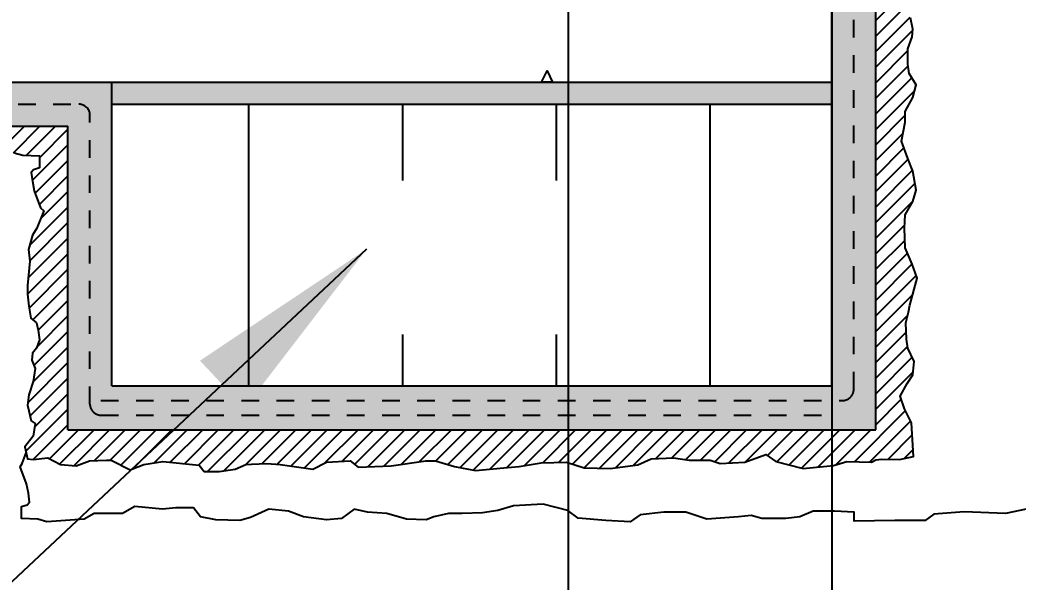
# Model space of a CAD drawing. Header units: inches. Extents: x 2880.3 to 2936.4, y 452.5 to 523.7.
# Drawn here: x 2909.87 to 2915.54, y 496.32 to 499.51 of the extents above; entities that cross this region are included whole.
import ezdxf

# ---------------------------------------------------------------- set-up
doc = ezdxf.new("R2010")
doc.units = ezdxf.units.IN
doc.header["$LTSCALE"] = 0.5
doc.header["$MEASUREMENT"] = 0
doc.linetypes.add('DASHED2', pattern=[0.375, 0.25, -0.125])
doc.layers.get('Defpoints').update_dxf_attribs({"linetype": 'CONTINUOUS'})
for name, color, linetype in [('HATCH', 12, 'CONTINUOUS'), ('LINE50', 5, 'CONTINUOUS'), ('LINE9', 9, 'CONTINUOUS'), ('TEXT', 4, 'CONTINUOUS')]:
    doc.layers.add(name, color=color, linetype=linetype)
doc.styles.add('DIM', font='romans.shx', dxfattribs={"width": 0.7})
doc.dimstyles.new('ext_12', dxfattribs={"dimscale": 12, "dimtxt": 0.09375, "dimasz": 0.09375, "dimexe": 0.09375, "dimexo": 0.0625, "dimgap": 0.0625, "dimtad": 1, "dimdec": 1, "dimzin": 3, "dimdsep": 46, "dimlunit": 4, "dimtxsty": 'DIM', "dimcen": 0.09, "dimdle": 0.09375, "dimclrt": 4, "dimadec": 0, "dimazin": 0, "dimtfac": 1, "dimtdec": 1, "dimtmove": 2, "dimatfit": 3, "dimfxl": 0, "dimfrac": 2, "dimtolj": 1, "dimtzin": 0, "dimarcsym": 0})
doc.dimstyles.new('ext_8', dxfattribs={"dimscale": 8, "dimtxt": 0.09375, "dimasz": 0.09375, "dimexe": 0.09375, "dimexo": 0.0625, "dimgap": 0.0625, "dimtad": 1, "dimdec": 1, "dimzin": 3, "dimdsep": 46, "dimlunit": 4, "dimtxsty": 'DIM', "dimcen": 0.09, "dimdle": 0.09375, "dimclrt": 4, "dimadec": 0, "dimazin": 0, "dimtfac": 1, "dimtdec": 1, "dimtmove": 2, "dimatfit": 3, "dimfxl": 0, "dimfrac": 2, "dimtolj": 1, "dimtzin": 0, "dimarcsym": 0})

# ---------------------------------------------------------------- blocks, each defined once
blk = doc.blocks.new('*D9')
at = {"layer": 'Defpoints', "color": 0}
for p in [(2912.984059147221, 505.2823111570182), (2914.484059147221, 501.5322760912917), (2914.484059147221, 494.8588251174798)]:
    blk.add_point(p, dxfattribs=at)
at = {"layer": 'TEXT', "color": 0, "lineweight": -2}
for p, q in [((2912.984059147221, 504.7823111570182), (2912.984059147221, 494.1088251174798)), ((2914.484059147221, 501.0322760912917), (2914.484059147221, 494.1088251174798)), ((2912.234059147221, 494.8588251174798), (2911.484059147221, 494.8588251174798)), ((2912.984059147221, 494.8588251174798), (2914.484059147221, 494.8588251174798)), ((2915.234059147221, 494.8588251174798), (2915.984059147221, 494.8588251174798))]:
    blk.add_line(p, q, dxfattribs=at)
at = {"layer": 'TEXT', "color": 0}
for points in [[(2912.234059147221, 494.9838251174798), (2912.234059147221, 494.7338251174798), (2912.984059147221, 494.8588251174798)], [(2915.234059147221, 494.9838251174798), (2915.234059147221, 494.7338251174798), (2914.484059147221, 494.8588251174798)]]:
    blk.add_solid(points, dxfattribs=at)
at = {"layer": 'TEXT', "color": 4, "insert": (2913.872108143726, 491.8374072341842), "char_height": 0.75, "attachment_point": 5, "style": 'DIM'}
blk.add_mtext('\\A1;1 1/2" \\P (38mm)MIN. \\PCOVER', dxfattribs=at)

msp = doc.modelspace()

# ---------------------------------------------------------------- hatches: boundary and pattern name
at = {"layer": 'HATCH'}
h = msp.add_hatch(dxfattribs=at)
h.set_pattern_fill('AR-SAND', color=256, scale=0.05)
h.set_pattern_definition([(37.50000000000001, (228.4162862229368, -0.1532518875951041), (-0.003149667905480408, 0.09634118845065794), [0, -0.07600000000000001, 0, -0.085, 0, -0.08125]), (7.499999999999999, (228.4162862229368, -0.1532518875951041), (0.08848883526338636, 0.141107303261487), [0, -0.041, 0, -0.0685, 0, -0.02625]), (327.5, (228.354786222937, -0.1532518875951041), (0.1557070930875748, 0.0002829526768482471), [0, -0.025, 0, -0.09000000000000001, 0, -0.1175]), (317.5, (228.354786222937, -0.1532518875951041), (0.1503063302286147, 0.04388377824671247), [0, -0.0125, 0, -0.059, 0, -0.0675])])
h.paths.add_polyline_path([(2914.484059147222, 499.1572423798521), (2910.388330022631, 499.1572423798522), (2910.388330022631, 499.0322423798522), (2914.484059147222, 499.0322423798521)])
h.paths.add_polyline_path([(2914.73405914722, 497.1822370910148), (2914.484059147221, 497.1822370910148), (2914.484059147221, 501.5322423798522), (2914.734059147221, 501.5322424409681)])
h.paths.add_polyline_path([(2910.38833002263, 497.4322370910147), (2914.73405914722, 497.4322370910147), (2914.73405914722, 497.1822370910109), (2910.38833002263, 497.1822370910109)])
h.paths.add_polyline_path([(2910.138330022631, 498.9072423798523), (2910.38833002263, 498.9072423798523), (2910.38833002263, 497.1822370910143), (2910.138330022631, 497.1822370910143)])
h.paths.add_polyline_path([(2891.255002420134, 499.1572423798521), (2910.388330022631, 499.1572423798522), (2910.388330022631, 498.9072423798523), (2891.255002420134, 498.9072423798522)])
h.paths.add_polyline_path([(2914.484059147221, 497.4322370910147), (2914.73405914722, 497.4322370910147), (2914.73405914722, 497.1822370910148), (2914.484059147221, 497.1822370910148)], flags=16)
h = msp.add_hatch(dxfattribs=at)
h.set_pattern_fill('ANSI31', color=256, scale=0.5)
h.set_pattern_definition([(45, (11.96596453700931, 23.3538915083476), (-0.04419417382415922, 0.04419417382415922), [])])
h.paths.add_polyline_path([(2891.255002420134, 498.7209740152526), (2891.309159998502, 498.7245729676947), (2891.391971023282, 498.7317708725828), (2891.733991698755, 498.7317708725828), (2891.795205584812, 498.7173750628086), (2891.910404986673, 498.7137761103646), (2891.982410111084, 498.7245729676941), (2892.043623997146, 498.7353845748299), (2892.148032160651, 498.7173750628086), (2892.263231562509, 498.7029792530344), (2892.396450572984, 498.7029792530344), (2892.482853789881, 498.7137761103646), (2892.580062907141, 498.7353845748299), (2892.673665170279, 498.7389835272739), (2892.778073333781, 498.7389835272739), (2892.832073511591, 498.7317708725828), (2892.914884536372, 498.7281719201388), (2892.99408870703, 498.7065782054786), (2893.094890016408, 498.7029792530344), (2893.163302948707, 498.7281719201387), (2893.246113973487, 498.74618143216), (2893.345155841829, 498.7496328865532), (2893.442350297084, 498.7136433621184), (2893.517962275624, 498.6992328025413), (2893.607972346645, 498.6992328025413), (2893.661972524455, 498.7028317549835), (2893.67997747106, 498.7028317549835), (2893.759181641718, 498.7100296598715), (2893.784385634563, 498.7244402194481), (2893.791584680804, 498.7280391718928), (2893.867181997336, 498.7280391718928), (2893.910390936788, 498.7136433621184), (2893.917589983028, 498.6920348976532), (2893.960798922482, 498.6884359452111), (2894.01479910029, 498.6920348976533), (2894.086804224706, 498.6920348976533), (2894.12279945591, 498.6956338500973), (2894.130013164158, 498.7064307074272), (2894.140804402513, 498.7136433621168), (2894.158809349123, 498.7244402194488), (2894.288421505471, 498.7244402194488), (2894.356819775763, 498.6992328025413), (2894.443222992659, 498.6992328025413), (2894.461227939265, 498.7136433621186), (2894.49003878624, 498.7280391718944), (2894.515228117074, 498.738836029223), (2894.605238188095, 498.7460339341092), (2894.666452074154, 498.7496328865532), (2894.702447305359, 498.7388360292233), (2894.727651298205, 498.735237076779), (2894.774452429775, 498.7244402194488), (2894.832059461706, 498.7244402194488), (2894.932860771087, 498.7208412670066), (2894.961671618064, 498.7280391718949), (2895.008472749626, 498.738836029223), (2895.026477696233, 498.738836029223), (2895.14528395222, 498.7280391718928), (2895.238886215355, 498.7244402194488), (2895.276978113792, 498.6992033029315), (2895.395799031785, 498.7028022553737), (2895.475003202442, 498.724410719839), (2895.564998611454, 498.724410719839), (2895.644217444119, 498.720811767395), (2895.737819707256, 498.720811767395), (2895.784620838826, 498.7100001602599), (2895.917825187291, 498.7135991127039), (2895.961034126743, 498.7460044344994), (2896.025840204918, 498.7568160416345), (2896.151845507144, 498.7568160416345), (2896.220258439443, 498.7460044344993), (2896.277850809369, 498.7388065296132), (2896.353462787908, 498.7388065296132), (2896.432666958564, 498.7496033869434), (2896.508278937104, 498.728009672283), (2896.684692225022, 498.728009672283), (2896.749498303197, 498.7496033869434), (2896.868304559182, 498.7496033869434), (2896.943901875712, 498.7352075771692), (2897.116722971517, 498.7352075771692), (2897.172555900403, 498.7315791251154), (2897.222963886099, 498.7207675179803), (2897.392178127775, 498.7171685655382), (2897.492979437161, 498.7063717082081), (2897.644188732225, 498.6919758984337), (2897.734198803249, 498.6919758984337), (2897.842199158866, 498.6955748508777), (2897.979010361457, 498.7459749348896), (2898.061821386239, 498.7495738873318), (2898.231035627915, 498.7459749348897), (2898.328244745177, 498.7027727557639), (2898.443444147037, 498.6955748508777), (2898.515449271451, 498.6955748508777), (2898.583862203751, 498.7063717082079), (2898.652260474043, 498.7135696130941), (2898.720673406342, 498.7171685655379), (2898.82867376196, 498.7207675179803), (2898.886280793894, 498.6883769459897), (2898.976290864917, 498.6883769459897), (2899.097750944465, 498.7063717082079), (2899.324572218076, 498.7063717082079), (2899.378572395884, 498.7243812202292), (2899.500985505993, 498.7351780775594), (2899.630597662344, 498.7387770300016), (2899.735005825848, 498.7027727557636), (2899.83941398935, 498.6955748508777), (2899.979817384055, 498.7027727557639), (2900.015827277268, 498.717168565538), (2900.059021554713, 498.7279801726732), (2900.138240387375, 498.7315791251154), (2900.23543484263, 498.7315791251154), (2900.347042052373, 498.7243812202292), (2900.451450215876, 498.7243812202292), (2900.505465055694, 498.7351780775593), (2900.559465233503, 498.7531728397758), (2900.627863503794, 498.7567717922198), (2900.714281382703, 498.7531728397758), (2900.82948078456, 498.7531728397758), (2900.843878877042, 498.7099706606501), (2900.915884001458, 498.7027727557639), (2900.991495979997, 498.7027727557639), (2901.031098065325, 498.7207675179803), (2901.070700150653, 498.7387770300016), (2901.128307182587, 498.7423759824456), (2901.257919338938, 498.7423759824456), (2901.344322555875, 498.7387770300035), (2901.427133580615, 498.7351780775594), (2901.451296570847, 498.7135696130942), (2901.53410759563, 498.702758005959), (2901.750122968875, 498.702758005959), (2901.782526007963, 498.7099706606502), (2901.825720285407, 498.7171685655381), (2901.88332731734, 498.7171685655381), (2901.994934527085, 498.7279654228665), (2902.027337566173, 498.6919611486288), (2902.077745551865, 498.6847632437426), (2902.14255163004, 498.6883621961848), (2902.156949722521, 498.7135696130941), (2902.196551807849, 498.7315643753105), (2902.29376092511, 498.7351633277545), (2902.426965273577, 498.7243664704243), (2902.459368312664, 498.7243664704243), (2902.527781244964, 498.7099706606503), (2902.574582376534, 498.6919611486288), (2902.72218481748, 498.6919611486288), (2902.754587856567, 498.7063569584012), (2902.848204781714, 498.7207675179803), (2903.021011215508, 498.7243664704243), (2903.154215563974, 498.7243664704243), (2903.244225634995, 498.717168565538), (2903.413439876673, 498.7819644593224), (2903.492644047321, 498.7675686495502), (2903.679863235611, 498.7315643753106), (2903.809475391957, 498.6847632437423), (2903.931873840063, 498.645160017059), (2904.068685042652, 498.6379621121728), (2904.147889213307, 498.6631547792771), (2904.259496423051, 498.6847632437425), (2904.377349648474, 498.7101329085058), (2904.611369968326, 498.6993360511756), (2904.784176402121, 498.7137318609498), (2904.834584387814, 498.7497361351894), (2905.007405483623, 498.7497361351894), (2905.237818949344, 498.7533350876316), (2905.237818949345, 498.7029350036196), (2905.349426159085, 498.6957370987334), (2905.471839269196, 498.6957370987334), (2905.547436585729, 498.7281276707241), (2905.626640756383, 498.7389392778591), (2905.763451958973, 498.7389392778591), (2905.824651183023, 498.720929765836), (2905.89665630744, 498.7281276707245), (2906.076676449484, 498.7425382303014), (2906.195482705467, 498.7029350036196), (2906.321488007693, 498.7029350036196), (2906.454707018167, 498.7173308133939), (2906.5123140501, 498.7569340400756), (2906.650444833469, 498.7496623861628), (2906.80885317478, 498.7352665763887), (2906.866460206715, 498.6920643972647), (2907.006863601421, 498.6560601230254), (2907.176077843099, 498.6668569803557), (2907.266087914119, 498.6920643972647), (2907.352491131016, 498.7064602070373), (2907.467705194886, 498.7100591594813), (2907.546909365542, 498.7100591594813), (2907.629705728313, 498.7280686715024), (2907.672914667767, 498.7460634337191), (2907.784521877509, 498.742464481277), (2907.896129087253, 498.7100591594813), (2908.007736296997, 498.7028612545953), (2908.082014032751, 498.6848222429622), (2908.154019157165, 498.7388212794181), (2908.240422374063, 498.7460339341092), (2908.370034530413, 498.7280244220877), (2908.456437747309, 498.6956191002924), (2908.568059619061, 498.6848222429622), (2908.672467782565, 498.7316233745323), (2908.733667006614, 498.7496328865532), (2908.870478209205, 498.7460339341092), (2908.956881426102, 498.7280244220879), (2908.99648351143, 498.677624338076), (2909.097284820808, 498.677624338076), (2909.172896799348, 498.6848222429621), (2909.33130514066, 498.670426433188), (2909.39971807296, 498.7100296598715), (2909.561718606389, 498.7100296598715), (2909.619325638323, 498.7424202318603), (2909.831748819454, 498.7568307914394), (2909.882142143138, 498.7424202318603), (2909.975759068284, 498.7388212794181), (2909.975759068284, 498.670426433188), (2909.943356029196, 498.6596148260529), (2909.928957936716, 498.6452190162807), (2909.936156982958, 498.5948189322706), (2909.946948221311, 498.5408051460126), (2909.982958114525, 498.4436039304261), (2910.000963061131, 498.4256091682099), (2909.961360975802, 498.328393202824), (2909.936156982957, 498.2887899761411), (2909.914545182226, 498.2059845703342), (2909.921744228466, 498.1411739267426), (2909.908416462615, 498.0030420020212), (2909.908416462614, 497.9526419180157), (2909.915615508856, 497.8842323219813), (2909.926406747212, 497.815822725942), (2909.9588097863, 497.7906153090342), (2909.969615686665, 497.7474131299101), (2909.976814732905, 497.6934140934525), (2909.9588097863, 497.6466129618839), (2909.937212647577, 497.6178065925315), (2909.933620455462, 497.5782033658484), (2909.951610740059, 497.5314022342807), (2909.940819501701, 497.4557947333611), (2909.915615508856, 497.3801872324395), (2909.908416462614, 497.3225892435392), (2909.930013601337, 497.2325711830429), (2909.95161074006, 497.2181753732681), (2909.940819501702, 497.1461668247906), (2909.894018370135, 497.0849698834489), (2909.908416462615, 497.0165602874135), (2909.940819501703, 497.0129613349714), (2910.023615864475, 497.0237581923016), (2910.09562098889, 496.9841549656199), (2910.185631059913, 496.9769570607319), (2910.261243038453, 497.0057634300853), (2910.358452155714, 497.0093623825274), (2910.383641486553, 497.0093623825274), (2910.491656504179, 496.9553633460715), (2910.570860674836, 496.9841549656199), (2910.678861030453, 497.0021644776412), (2910.884085165344, 496.9805560131757), (2910.912881350307, 496.9445517389364), (2910.999284567204, 496.9445517389364), (2911.089294638226, 496.9589622985156), (2911.150508524285, 496.9841549656199), (2911.182911563371, 496.9877539180621), (2911.269314780268, 496.9913528705061), (2911.344912096802, 496.9841549656197), (2911.530870352341, 496.9587410514383), (2911.610074522996, 496.9983442781219), (2911.74329353347, 497.005542183008), (2911.790094665041, 496.9695379087686), (2911.977313853323, 496.9767358136565), (2912.175324279964, 497.005542183008), (2912.229324457774, 497.005542183008), (2912.337339475399, 496.9731368612127), (2912.456145731384, 496.9515431465521), (2912.618160926802, 496.9659389563244), (2912.704564143721, 496.9731368612127), (2912.830569445943, 496.9947453256778), (2912.974579694776, 496.9983442781218), (2913.075381004153, 496.9659389563263), (2913.222998107109, 496.9623400038823), (2913.381406448422, 496.9839484683476), (2913.457018426961, 497.0163390403382), (2913.583023729187, 497.0235516950293), (2913.673033800207, 497.009141135452), (2913.791840056192, 497.009141135452), (2913.849447088124, 496.9911463732338), (2913.989850482832, 496.9983442781218), (2914.108656738816, 497.0415464572457), (2914.165735938439, 497.0018104823181), (2914.320537425627, 496.9622072556363), (2914.493358521429, 496.9802167676576), (2914.568955837961, 497.0018104823179), (2914.709373894675, 496.9982115298758), (2914.73405914722, 497.0107068678847), (2914.76899153106, 497.0162210418972), (2914.869792840438, 497.0126220894531), (2914.949011673103, 497.0306168516714), (2914.938205772738, 497.2214350801933), (2914.898603687412, 497.300641533559), (2914.873399694563, 497.3726500820367), (2914.913001779894, 497.4446586305207), (2914.945404818979, 497.4950587145268), (2914.952603865218, 497.5706662154464), (2914.916608634016, 497.6462737163659), (2914.909394925766, 497.6966738003767), (2914.905802733651, 497.7902760635173), (2914.920200826129, 497.8514877546596), (2914.927399872372, 497.8910909813492), (2914.970535501781, 498.0439284617478), (2914.941739316822, 498.123134915107), (2914.902122569481, 498.2167371782485), (2914.898530377367, 498.3283489534138), (2914.902122569482, 498.4039564543289), (2914.945331508936, 498.4795639552497), (2914.963336455541, 498.5443598490349), (2914.945331508936, 498.6523726717524), (2914.916535323975, 498.7243812202301), (2914.880525430761, 498.8215824358088), (2914.902122569481, 498.9295952585252), (2914.902122569481, 498.9908069496725), (2914.945331508935, 499.0700134030386), (2914.963336455542, 499.14200720171), (2914.923734370214, 499.2068178452992), (2914.916535323973, 499.260816881754), (2914.916535323973, 499.3472359898129), (2914.941739316819, 499.415630836041), (2914.945331508935, 499.4588330151662), (2914.930933416454, 499.523643658757), (2914.909336277727, 499.5596479329951), (2914.869734192403, 499.6172459218954), (2914.884293566979, 499.7158926183748), (2914.909497559828, 499.762693749942), (2914.934701552672, 499.834702298419), (2914.945507453037, 499.9355024664436), (2914.938293744789, 500.047114241605), (2914.902298513585, 500.0759206109572), (2914.898691659461, 500.1335185998565), (2914.895099467345, 500.2127250532199), (2914.931094698548, 500.2343335176857), (2914.977910492126, 500.2775356968094), (2914.981502684242, 500.3783358648341), (2914.931094698519, 500.4395475559966), (2914.902298513584, 500.4755518302198), (2914.87709452074, 500.5439466764499), (2914.87709452074, 500.5835499031315), (2914.873502328623, 500.6303510346991), (2914.841099289536, 500.6555584516082), (2914.819487488805, 500.677166916074), (2914.794283495958, 500.7023595831766), (2914.761880456872, 500.7347649049715), (2914.742116069228, 500.7593085806512), (2914.738597187155, 500.7657542454809), (2914.734059147221, 500.7765179983269), (2914.734059147219, 497.1822370910109), (2910.13833002263, 497.1822370910144), (2910.138330022631, 498.9072423798523), (2891.255002420134, 498.9072423798522)])
h = msp.add_hatch(dxfattribs=at)
h.set_pattern_fill('INSUL', color=256, scale=7, angle=90)
h.set_pattern_definition([(90, (228.4162862229368, -0.1532518875951041), (-2.625, 1.607348923880901e-16), []), (90, (227.5412862229368, -0.1532518875951041), (-2.625, 1.607348923880901e-16), [0.875, -0.875]), (90, (226.6662862229368, -0.1532518875951041), (-2.625, 1.607348923880901e-16), [0.875, -0.875])])
h.paths.add_polyline_path([(2914.484059147221, 499.0322423798522), (2910.388330022631, 499.0322423798522), (2910.38833002263, 497.4322370910147), (2914.484059147221, 497.4322370910147)])

# ---------------------------------------------------------------- linework, layer by layer
msp.add_lwpolyline([(2915.589930147378, 496.7314444759245), (2915.472076921957, 496.7060748111613), (2915.238056602104, 496.7168716684915), (2915.065250168309, 496.7024758587173), (2915.014842182616, 496.6664715844777), (2914.842021086813, 496.6664715844777), (2914.611607621086, 496.6628726320355), (2914.611607621086, 496.7132727160475), (2914.500000411343, 496.7204706209337), (2914.377587301235, 496.7204706209337), (2914.301989984702, 496.688080048943), (2914.222785814047, 496.6772684418079), (2914.085974611457, 496.6772684418079), (2914.024775387406, 496.6952779538311), (2913.952770262991, 496.688080048943), (2913.772750120947, 496.6736694893657), (2913.653943864963, 496.7132727160475), (2913.527938562738, 496.7132727160475), (2913.394719552263, 496.6988769062733), (2913.33711252033, 496.6592736795915), (2913.198981736963, 496.6665453335041), (2913.04057339565, 496.6809411432783), (2912.982966363716, 496.7241433224022), (2912.84256296901, 496.7601475966417), (2912.673348727332, 496.7493507393115), (2912.58333865631, 496.7241433224022), (2912.496935439414, 496.7097475126298), (2912.381721375545, 496.7061485601858), (2912.302517204889, 496.7061485601858), (2912.219720842117, 496.6881390481645), (2912.176511902664, 496.6701442859481), (2912.064904692921, 496.6737432383903), (2911.953297483176, 496.7061485601858), (2911.841690273433, 496.713346465072), (2911.76741253768, 496.7313854767049), (2911.695407413265, 496.677386440249), (2911.609004196367, 496.6701737855579), (2911.479392040017, 496.6881832975792), (2911.392988823121, 496.7205886193747), (2911.281366951369, 496.7313854767049), (2911.176958787866, 496.6845843451352), (2911.115759563816, 496.6665748331139), (2910.978948361226, 496.6701737855579), (2910.892545144328, 496.6881832975792), (2910.852943059001, 496.7385833815911), (2910.752141749623, 496.7385833815911), (2910.676529771083, 496.7313854767049), (2910.51812142977, 496.7457812864791), (2910.44970849747, 496.7061780597956), (2910.287707964042, 496.7061780597956), (2910.230100932107, 496.6737874878068), (2910.017677750977, 496.6593769282277), (2909.967284427292, 496.6737874878068), (2909.873667502146, 496.677386440249), (2909.873667502146, 496.7457812864791), (2909.906070541234, 496.7565928936143), (2909.920468633714, 496.7709887033866), (2909.913269587474, 496.8213887873986), (2909.902478349119, 496.8754025736594), (2909.866468455906, 496.9726037892411), (2909.877655568494, 496.9905985514575), (2909.901217416374, 497.0507650854311)], dxfattribs=at)
at = {"layer": 'LINE50', "linetype": 'DASHED2', "ltscale": 0.5}
for p, q in [((2914.609059147221, 497.4114040910146), (2914.609059147221, 501.8447423798522)), ((2891.255002420134, 499.0322423798521), (2910.200830022631, 499.0322423798467)), ((2910.26333002263, 497.3280710910147), (2910.263330022631, 498.9697423798467)), ((2910.32583002263, 497.3489040910147), (2914.546559147221, 497.3489040910146)), ((2910.32583002263, 497.2655710910147), (2914.484059147221, 497.2655710910147))]:
    msp.add_line(p, q, dxfattribs=at)
at = {"layer": 'LINE50'}
for p, q in [((2914.484059147221, 499.1572423798523), (2914.484059147221, 501.5322423798523)), ((2891.255002420134, 499.1572423798523), (2914.484059147221, 499.1572423798522))]:
    msp.add_line(p, q, dxfattribs=at)
at = {"layer": 'LINE50', "linetype": 'DASHED2', "ltscale": 0.5}
for centre, start, end in [((2910.200830022631, 498.9697423798467), 359.9999999999804, 89.99999999997395), ((2914.546559147221, 497.4114040910146), 270, 6.513775987637282e-12), ((2910.32583002263, 497.3280710910147), 179.9999999999805, 270)]:
    msp.add_arc(centre, 0.0625, start, end, dxfattribs=at)
at = {"layer": 'LINE9'}
for p, q in [((2914.73405914722, 497.1822370910148), (2914.734059147222, 502.0322428076623)), ((2914.484059147221, 499.0322423798522), (2914.484059147221, 501.5322423798522)), ((2910.388330022631, 499.0322423798522), (2910.388330022631, 499.1572423798522)), ((2910.38833002263, 497.4322370910147), (2910.388330022631, 499.0322423798522)), ((2910.388330022631, 499.0322423798522), (2914.484059147221, 499.0322423798522)), ((2914.484059147221, 497.4322370910147), (2914.484059147221, 499.0322423798522)), ((2891.255002420134, 498.9072423798521), (2910.138330022631, 498.9072423798523)), ((2910.13833002263, 497.1822370910145), (2910.138330022631, 498.9072423798523)), ((2910.38833002263, 497.4322370910147), (2914.484059147221, 497.4322370910147)), ((2910.13833002263, 497.1822370910145), (2914.73405914722, 497.1822370910109))]:
    msp.add_line(p, q, dxfattribs=at)
msp.add_lwpolyline([(2909.831748819453, 498.7568307914394), (2909.882142143138, 498.7424202318603), (2909.975759068284, 498.7388212794181), (2909.975759068284, 498.670426433188), (2909.943356029196, 498.6596148260529), (2909.928957936716, 498.6452190162805), (2909.936156982956, 498.5948189322685), (2909.946948221312, 498.5408051460077), (2909.982958114524, 498.443603930426), (2910.000963061131, 498.4256091682096), (2909.961360975802, 498.3283932028231), (2909.936156982956, 498.2887899761413), (2909.914545182226, 498.2059845703339), (2909.921744228466, 498.1411739267429), (2909.908416462615, 498.0030420020217), (2909.908416462615, 497.9526419180098), (2909.915615508855, 497.8842323219765), (2909.926406747212, 497.8158227259415), (2909.9588097863, 497.790615309034), (2909.969615686665, 497.7474131299082), (2909.976814732905, 497.6934140934523), (2909.9588097863, 497.6466129618844), (2909.937212647577, 497.6178065925311), (2909.933620455462, 497.5782033658493), (2909.95161074006, 497.5314022342814), (2909.940819501702, 497.4557947333602), (2909.915615508855, 497.3801872324389), (2909.908416462615, 497.3225892435408), (2909.930013601337, 497.2325711830422), (2909.95161074006, 497.218175373268), (2909.940819501702, 497.1461668247908), (2909.894018370134, 497.0849698834487), (2909.908416462615, 497.0165602874136), (2909.940819501702, 497.0129613349714), (2910.023615864475, 497.0237581923016), (2910.09562098889, 496.9841549656199), (2910.185631059912, 496.9769570607319), (2910.261243038452, 497.0057634300852), (2910.358452155713, 497.0093623825274), (2910.383641486553, 497.0093623825274), (2910.491656504179, 496.9553633460715), (2910.570860674836, 496.9841549656199), (2910.678861030454, 497.0021644776412), (2910.884085165344, 496.9805560131759), (2910.912881350307, 496.9445517389364), (2910.999284567204, 496.9445517389364), (2911.089294638225, 496.9589622985155), (2911.150508524284, 496.9841549656199), (2911.182911563372, 496.9877539180621), (2911.269314780267, 496.9913528705061), (2911.3449120968, 496.9841549656199), (2911.530870352341, 496.9587410514383), (2911.610074522996, 496.9983442781218), (2911.743293533471, 497.005542183008), (2911.790094665041, 496.9695379087685), (2911.977313853324, 496.9767358136565), (2912.175324279964, 497.005542183008), (2912.229324457774, 497.005542183008), (2912.337339475402, 496.9731368612125), (2912.456145731385, 496.9515431465521), (2912.618160926822, 496.9659389563263), (2912.70456414372, 496.9731368612125), (2912.830569445943, 496.9947453256778), (2912.974579694775, 496.9983442781218), (2913.075381004153, 496.9659389563263), (2913.222998107109, 496.9623400038823), (2913.381406448421, 496.9839484683476), (2913.457018426961, 497.0163390403382), (2913.583023729187, 497.0235516950293), (2913.673033800207, 497.009141135452), (2913.791840056192, 497.009141135452), (2913.849447088125, 496.9911463732338), (2913.989850482832, 496.9983442781218), (2914.108656738816, 497.0415464572457), (2914.165735938439, 497.001810482318), (2914.320537425627, 496.9622072556363), (2914.493358521429, 496.9802167676576), (2914.568955837962, 497.001810482318), (2914.709373894675, 496.9982115298758), (2914.73405914722, 497.0107068678847), (2914.76899153106, 497.0162210418972), (2914.869792840438, 497.0126220894531), (2914.949011673103, 497.0306168516714), (2914.938205772738, 497.2214350801938), (2914.89860368741, 497.300641533559), (2914.873399694563, 497.3726500820363), (2914.913001779891, 497.4446586305135), (2914.945404818978, 497.4950587145254), (2914.952603865218, 497.5706662154467), (2914.916608634016, 497.6462737163661), (2914.909394925766, 497.6966738003781), (2914.90580273365, 497.7902760635157), (2914.920200826131, 497.8514877546627), (2914.927399872373, 497.8910909813463), (2914.970535501781, 498.0439284617483), (2914.941739316819, 498.1231349151117), (2914.902122569481, 498.2167371782494), (2914.898530377366, 498.3283489534084), (2914.902122569481, 498.4039564543296), (2914.945331508936, 498.4795639552509), (2914.963336455541, 498.5443598490352), (2914.945331508936, 498.6523726717519), (2914.916535323973, 498.7243812202292), (2914.880525430761, 498.821582435809), (2914.902122569481, 498.9295952585258), (2914.902122569481, 498.9908069496728), (2914.945331508936, 499.0700134030381), (2914.963336455541, 499.1420072017104), (2914.923734370213, 499.2068178452997), (2914.916535323973, 499.2608168817556), (2914.916535323973, 499.347235989812), (2914.941739316819, 499.4156308360403), (2914.945331508936, 499.458833015166), (2914.930933416454, 499.5236436587571)], dxfattribs=at)
msp.add_lwpolyline([(2912.833121587643, 499.1572423798523), (2912.864371587643, 499.2217271713045), (2912.895621587643, 499.1572423798523)], close=True, dxfattribs=at)

# ---------------------------------------------------------------- dimensions: what is measured, and where the dimension line sits
at = {"layer": 'TEXT'}
dim = msp.add_linear_dim(base=(2914.484059147221, 494.8588251174798), p1=(2912.984059147221, 505.2823111570182), p2=(2914.484059147221, 501.5322760912917), text='<> \\P (38mm)MIN. \\PCOVER', dimstyle='ext_8', dxfattribs=at)
dim.commit()
dim.dimension.update_dxf_attribs({"geometry": '*D9', "text_midpoint": (2913.872108143726, 491.8374072341842), "dimtype": 160})

# ---------------------------------------------------------------- leaders
for points in [[(2914.441487241948, 504.405476543275), (2896.289901204668, 490.7229841563044), (2894.706545986087, 490.7229841563044)], [(2914.96831890793, 500.9351432033391), (2921.335853275239, 494.3416712158554), (2923.040268814261, 494.3416712158554)], [(2911.837394790467, 498.2086428341017), (2897.599914957232, 484.8844614039156), (2896.016559738651, 484.8844614039156)]]:
    msp.add_leader(points, dimstyle='ext_12', override={"dimgap": 0.0625, "dimtad": 0}, dxfattribs=at)

doc.saveas('drawing.dxf')
